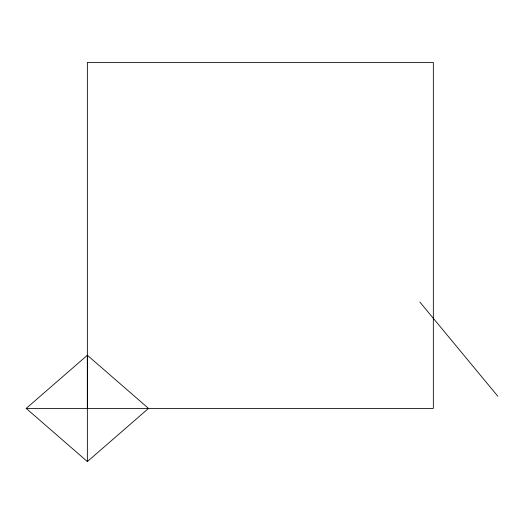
<?xml version="1.0" encoding="UTF-8"?>
<svg xmlns="http://www.w3.org/2000/svg" width="524" height="524" viewBox="0 0 524 524"><rect width="100%" height="100%" fill="white"/><g stroke="black" fill="none" stroke-linecap="round" stroke-linejoin="round"><path stroke-width="0.79" d="M87.357 461.565L87.357 355.252L148.521 408.406L87.357 461.565L26.2 408.406L87.357 355.252M26.2 408.406L433.335 408.406L433.335 62.435L87.357 62.435L87.357 408.406M419.809 301.988L497.8 396.223"/></g></svg>
